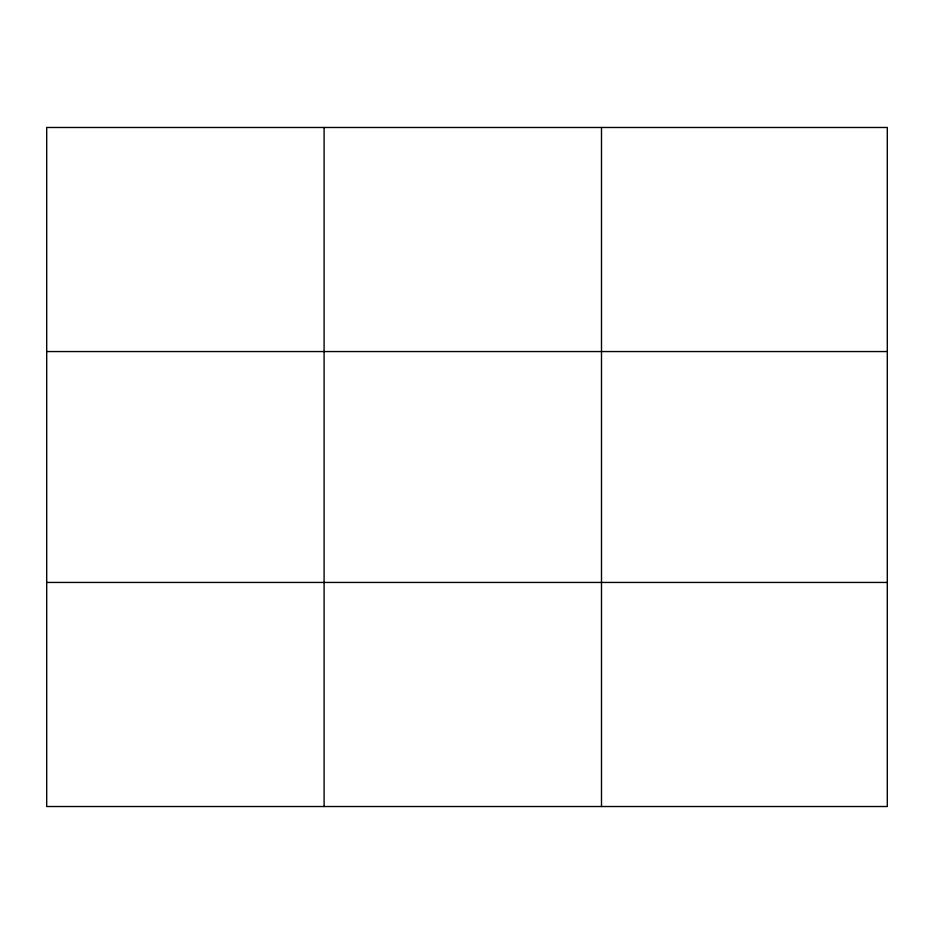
<?xml version="1.0" encoding="UTF-8"?>
<svg xmlns="http://www.w3.org/2000/svg" width="934" height="934" viewBox="0 0 934 934"><rect width="100%" height="100%" fill="white"/><g stroke="black" fill="none" stroke-linecap="round" stroke-linejoin="round"><path stroke-width="1.4" d="M324.098 127.479L324.098 806.521M601.496 127.479L601.496 806.521M887.3 351.558L887.3 127.479L46.7 127.479L46.7 806.521L887.3 806.521L887.3 351.558L46.7 351.558M46.7 582.442L887.3 582.442"/></g></svg>
